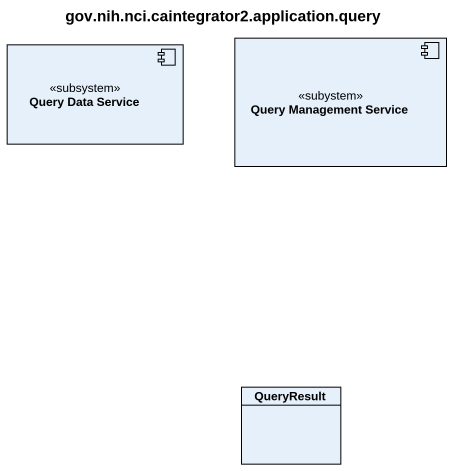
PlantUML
@startuml
title gov.nih.nci.caintegrator2.application.query
allowmixing
hide circle
hide empty members
component "Query Data Service" as Query_Data_Service <<subsystem>>
component "Query Management Service" as Query_Management_Service <<subystem>>
class QueryResult
@enduml
